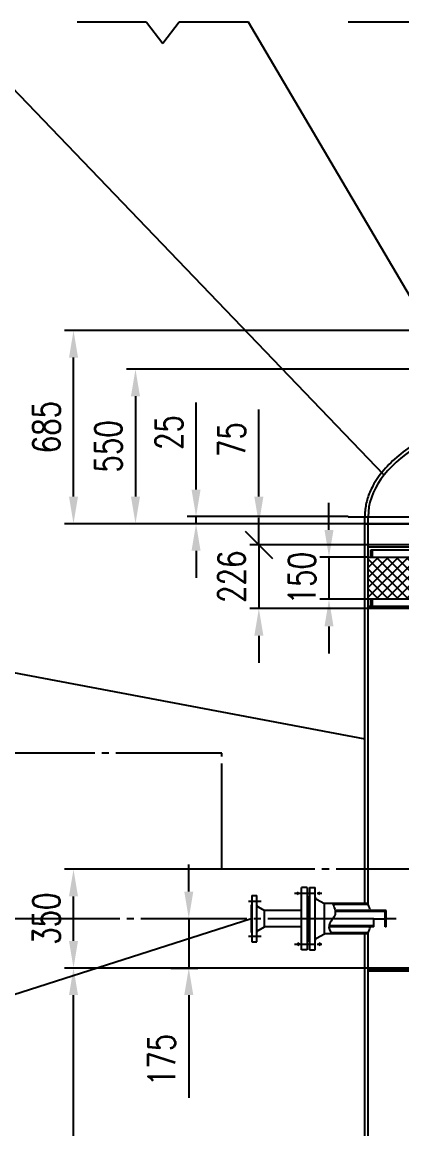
# Model space of a CAD drawing. Extents: x 16825 to 205982, y -10874 to 68273.
# Drawn here: x 162924 to 164270, y 62386 to 66309 of the extents above; entities that cross this region are included whole.
import ezdxf

# ---------------------------------------------------------------- set-up
doc = ezdxf.new("R2010")
doc.units = 0
doc.header["$LTSCALE"] = 5
doc.header["$MEASUREMENT"] = 0
doc.linetypes.add('CENTER', pattern=[18, 15, -1, 1, -1])
doc.linetypes.add('DIVIDE', pattern=[20, 15, -1, 1, -1, 1, -1])
doc.layers.get('0').update_dxf_attribs({"color": 4, "linetype": 'DIVIDE'})
doc.layers.get('DEFPOINTS').update_dxf_attribs({"linetype": 'CONTINUOUS'})
for name, color, linetype in [('CEN', 6, 'CENTER'), ('DIM', 1, 'CONTINUOUS'), ('HAT', 8, 'CONTINUOUS'), ('THIN', 1, 'CONTINUOUS'), ('THINK', 2, 'CONTINUOUS'), ('THK', 2, 'CONTINUOUS'), ('TXT_E', 7, 'CONTINUOUS')]:
    doc.layers.add(name, color=color, linetype=linetype)
doc.styles.get("Standard").update_dxf_attribs({"font": 'simplex', "width": 0.75, "bigfont": 'hzdx'})
doc.dimstyles.new('DIM3', dxfattribs={"dimscale": 0, "dimtxt": 3, "dimasz": 3, "dimexe": 1, "dimexo": 0, "dimgap": 1.5, "dimtad": 1, "dimdec": 4, "dimdsep": 46, "dimtxsty": 'Standard', "dimcen": 3, "dimclrd": 1, "dimclrt": 3, "dimadec": 0, "dimazin": 0, "dimtfac": 0.75, "dimtdec": 4, "dimtix": 1, "dimtmove": 0, "dimatfit": 0, "dimfxl": 0, "dimtolj": 1, "dimtzin": 0, "dimarcsym": 0})

# ---------------------------------------------------------------- blocks, each defined once
blk = doc.blocks.new('*D108')
at = {"layer": 'DEFPOINTS', "color": 0}
for p in [(163106.3, 62956.4), (164331.2, 62956.4), (163293.6, 58906.4)]:
    blk.add_point(p, dxfattribs=at)
at = {"layer": 'DIM', "lineweight": -2}
for p, q in [((164331.2, 62956.4), (163074.3, 62956.4)), ((163293.6, 58906.4), (163074.3, 58906.4))]:
    blk.add_line(p, q, dxfattribs=at)
at = {"layer": 'DIM', "color": 1, "lineweight": -2}
blk.add_line((163106.3, 59002.4), (163106.3, 62860.4), dxfattribs=at)
at = {"layer": 'DIM', "color": 1}
for points in [[(163090.3, 62860.4), (163122.3, 62860.4), (163106.3, 62956.4)], [(163090.3, 59002.4), (163122.3, 59002.4), (163106.3, 58906.4)]]:
    blk.add_solid(points, dxfattribs=at)
at = {"layer": 'DIM', "color": 3, "insert": (163010.3, 60931.4), "char_height": 96, "attachment_point": 5, "rotation": 90}
blk.add_mtext('\\A1;9x450=4050', dxfattribs=at)
blk = doc.blocks.new('_Oblique')
at = {"color": 0, "linetype": 'ByBlock', "lineweight": -2}
blk.add_line((-0.5, -0.5), (0.5, 0.5), dxfattribs=at)
blk = doc.blocks.new('*D142')
at = {"layer": 'DEFPOINTS', "color": 0}
for p in [(163852.2, 64456.4), (163763.1, 64230.4), (164150.4, 64230.4)]:
    blk.add_point(p, dxfattribs=at)
at = {"layer": 'DIM', "color": 1, "lineweight": -2}
for p, q in [((163763.1, 64456.4), (163763.1, 64552.4)), ((163763.1, 64456.4), (163763.1, 64230.4)), ((163763.1, 64134.4), (163763.1, 64038.4))]:
    blk.add_line(p, q, dxfattribs=at)
at = {"layer": 'DIM', "lineweight": -2}
for p, q in [((163852.2, 64456.4), (163731.1, 64456.4)), ((164150.4, 64230.4), (163731.1, 64230.4))]:
    blk.add_line(p, q, dxfattribs=at)
at = {"layer": 'DIM', "color": 1}
blk.add_solid([(163747.1, 64134.4), (163779.1, 64134.4), (163763.1, 64230.4)], dxfattribs=at)
at = {"layer": 'DIM', "color": 1, "lineweight": -2, "xscale": 96, "yscale": 96, "zscale": 96, "rotation": 270}
blk.add_blockref('_Oblique', (163763.1, 64456.4), dxfattribs=at)
at = {"layer": 'DIM', "color": 3, "insert": (163667.1, 64343.4), "char_height": 96, "attachment_point": 5, "rotation": 90}
blk.add_mtext('\\A1;226', dxfattribs=at)
blk = doc.blocks.new('*D141')
at = {"layer": 'DEFPOINTS', "color": 0}
for p in [(164150.4, 64413.4), (164011.6, 64263.4), (164150.4, 64263.4)]:
    blk.add_point(p, dxfattribs=at)
at = {"layer": 'DIM', "color": 1, "lineweight": -2}
for p, q in [((164011.6, 64509.4), (164011.6, 64605.4)), ((164011.6, 64413.4), (164011.6, 64263.4)), ((164011.6, 64167.4), (164011.6, 64071.4))]:
    blk.add_line(p, q, dxfattribs=at)
at = {"layer": 'DIM', "lineweight": -2}
for p, q in [((164150.4, 64413.4), (163979.6, 64413.4)), ((164150.4, 64263.4), (163979.6, 64263.4))]:
    blk.add_line(p, q, dxfattribs=at)
at = {"layer": 'DIM', "color": 1}
for points in [[(163995.6, 64509.4), (164027.6, 64509.4), (164011.6, 64413.4)], [(163995.6, 64167.4), (164027.6, 64167.4), (164011.6, 64263.4)]]:
    blk.add_solid(points, dxfattribs=at)
at = {"layer": 'DIM', "color": 3, "insert": (163915.6, 64338.4), "char_height": 96, "attachment_point": 5, "rotation": 90}
blk.add_mtext('\\A1;150', dxfattribs=at)
blk = doc.blocks.new('*D140')
at = {"layer": 'DEFPOINTS', "color": 0}
for p in [(163763.1, 64531.4), (164197.2, 64531.4), (164195, 64456.4)]:
    blk.add_point(p, dxfattribs=at)
at = {"layer": 'DIM', "color": 1, "lineweight": -2}
for p, q in [((163763.1, 64627.4), (163763.1, 64935.9)), ((163763.1, 64456.4), (163763.1, 64531.4)), ((163763.1, 64456.4), (163763.1, 64360.4))]:
    blk.add_line(p, q, dxfattribs=at)
at = {"layer": 'DIM', "lineweight": -2}
for p, q in [((164197.2, 64531.4), (163731.1, 64531.4)), ((164195, 64456.4), (163731.1, 64456.4))]:
    blk.add_line(p, q, dxfattribs=at)
at = {"layer": 'DIM', "color": 1}
blk.add_solid([(163747.1, 64627.4), (163779.1, 64627.4), (163763.1, 64531.4)], dxfattribs=at)
at = {"layer": 'DIM', "color": 3, "insert": (163667.1, 64829.7), "char_height": 96, "attachment_point": 5, "rotation": 90}
blk.add_mtext('\\A1;75', dxfattribs=at)
blk = doc.blocks.new('_None')
blk = doc.blocks.new('*D133')
at = {"layer": 'DEFPOINTS', "color": 0}
for p in [(163106.3, 65216.4), (164950.4, 65216.4), (163738.4, 64531.4)]:
    blk.add_point(p, dxfattribs=at)
at = {"layer": 'DIM', "lineweight": -2}
for p, q in [((164950.4, 65216.4), (163074.3, 65216.4)), ((163738.4, 64531.4), (163074.3, 64531.4))]:
    blk.add_line(p, q, dxfattribs=at)
at = {"layer": 'DIM', "color": 1, "lineweight": -2}
blk.add_line((163106.3, 64627.4), (163106.3, 65120.4), dxfattribs=at)
at = {"layer": 'DIM', "color": 1}
for points in [[(163090.3, 65120.4), (163122.3, 65120.4), (163106.3, 65216.4)], [(163090.3, 64627.4), (163122.3, 64627.4), (163106.3, 64531.4)]]:
    blk.add_solid(points, dxfattribs=at)
at = {"layer": 'DIM', "color": 3, "insert": (163010.3, 64873.9), "char_height": 96, "attachment_point": 5, "rotation": 90}
blk.add_mtext('\\A1;685', dxfattribs=at)
blk = doc.blocks.new('*D132')
at = {"layer": 'DEFPOINTS', "color": 0}
for p in [(164079.2, 64556.4), (163540.6, 64531.4), (163998.1, 64531.4)]:
    blk.add_point(p, dxfattribs=at)
at = {"layer": 'DIM', "color": 1, "lineweight": -2}
for p, q in [((163540.6, 64652.4), (163540.6, 64960.9)), ((163540.6, 64531.4), (163540.6, 64556.4)), ((163540.6, 64435.4), (163540.6, 64339.4))]:
    blk.add_line(p, q, dxfattribs=at)
at = {"layer": 'DIM', "lineweight": -2}
for p, q in [((164079.2, 64556.4), (163508.6, 64556.4)), ((163998.1, 64531.4), (163508.6, 64531.4))]:
    blk.add_line(p, q, dxfattribs=at)
at = {"layer": 'DIM', "color": 1}
for points in [[(163524.6, 64652.4), (163556.6, 64652.4), (163540.6, 64556.4)], [(163524.6, 64435.4), (163556.6, 64435.4), (163540.6, 64531.4)]]:
    blk.add_solid(points, dxfattribs=at)
at = {"layer": 'DIM', "color": 3, "insert": (163444.6, 64854.7), "char_height": 96, "attachment_point": 5, "rotation": 90}
blk.add_mtext('\\A1;25', dxfattribs=at)
blk = doc.blocks.new('*D131')
at = {"layer": 'DEFPOINTS', "color": 0}
for p in [(164450.4, 65079.4), (163325.9, 64531.4), (164341.9, 64531.4)]:
    blk.add_point(p, dxfattribs=at)
at = {"layer": 'DIM', "lineweight": -2}
for p, q in [((164450.4, 65079.4), (163293.9, 65079.4)), ((164341.9, 64531.4), (163293.9, 64531.4))]:
    blk.add_line(p, q, dxfattribs=at)
at = {"layer": 'DIM', "color": 1, "lineweight": -2}
blk.add_line((163325.9, 64983.4), (163325.9, 64627.4), dxfattribs=at)
at = {"layer": 'DIM', "color": 1}
for points in [[(163309.9, 64983.4), (163341.9, 64983.4), (163325.9, 65079.4)], [(163309.9, 64627.4), (163341.9, 64627.4), (163325.9, 64531.4)]]:
    blk.add_solid(points, dxfattribs=at)
at = {"layer": 'DIM', "color": 3, "insert": (163229.9, 64805.4), "char_height": 96, "attachment_point": 5, "rotation": 90}
blk.add_mtext('\\A1;550', dxfattribs=at)
blk = doc.blocks.new('*D127')
at = {"layer": 'DEFPOINTS', "color": 0}
for p in [(163106.3, 63306.4), (163631.7, 63306.4), (163317.7, 62956.4)]:
    blk.add_point(p, dxfattribs=at)
at = {"layer": 'DIM', "lineweight": -2}
for p, q in [((163631.7, 63306.4), (163074.3, 63306.4)), ((163317.7, 62956.4), (163074.3, 62956.4))]:
    blk.add_line(p, q, dxfattribs=at)
at = {"layer": 'DIM', "color": 1, "lineweight": -2}
blk.add_line((163106.3, 63052.4), (163106.3, 63210.4), dxfattribs=at)
at = {"layer": 'DIM', "color": 1}
for points in [[(163090.3, 63210.4), (163122.3, 63210.4), (163106.3, 63306.4)], [(163090.3, 63052.4), (163122.3, 63052.4), (163106.3, 62956.4)]]:
    blk.add_solid(points, dxfattribs=at)
at = {"layer": 'DIM', "color": 3, "insert": (163010.3, 63131.4), "char_height": 96, "attachment_point": 5, "rotation": 90}
blk.add_mtext('\\A1;350', dxfattribs=at)
blk = doc.blocks.new('*D126')
at = {"layer": 'DEFPOINTS', "color": 0}
for p in [(163514.7, 63131.4), (163523.3, 63131.4), (163451.4, 62956.4)]:
    blk.add_point(p, dxfattribs=at)
at = {"layer": 'DIM', "color": 1, "lineweight": -2}
for p, q in [((163514.7, 63227.4), (163514.7, 63323.4)), ((163514.7, 63131.4), (163514.7, 62956.4)), ((163514.7, 62860.4), (163514.7, 62496.9))]:
    blk.add_line(p, q, dxfattribs=at)
at = {"layer": 'DIM', "lineweight": -2}
for p, q in [((163523.3, 63131.4), (163482.7, 63131.4)), ((163451.4, 62956.4), (163546.7, 62956.4))]:
    blk.add_line(p, q, dxfattribs=at)
at = {"layer": 'DIM', "color": 1}
for points in [[(163498.7, 63227.4), (163530.7, 63227.4), (163514.7, 63131.4)], [(163498.7, 62860.4), (163530.7, 62860.4), (163514.7, 62956.4)]]:
    blk.add_solid(points, dxfattribs=at)
at = {"layer": 'DIM', "color": 3, "insert": (163418.7, 62630.7), "char_height": 96, "attachment_point": 5, "rotation": 90}
blk.add_mtext('\\A1;175', dxfattribs=at)

msp = doc.modelspace()

# ---------------------------------------------------------------- hatches: boundary and pattern name
at = {"layer": 'HAT', "ltscale": 50}
h = msp.add_hatch(dxfattribs=at)
h.set_pattern_fill('ANSI37', color=256, scale=200, style=0)
h.set_pattern_definition([(45, (71940.772, 6532.345), (-17.6776695, 17.6776695), []), (135, (71940.772, 6532.345), (-17.6776695, -17.6776695), [])])
h.paths.add_polyline_path([(165750.377, 64413.373), (165750.377, 64263.373), (164150.377, 64263.373), (164150.377, 64413.373)])
at = {"layer": 'HAT'}
h = msp.add_hatch(dxfattribs=at)
h.set_pattern_fill('ANSI31', color=256, style=0)
h.set_pattern_definition([(135, (165397.0422, 60864.4804), (2.245064, 2.245064), [])])
h.paths.add_polyline_path([(164190.377, 62951.373), (164190.377, 62945.373), (164150.377, 62945.373), (164150.377, 62951.373)])

# ---------------------------------------------------------------- linework, layer by layer
at = {"layer": 'CEN', "ltscale": 5}
for p, q in [((164079.224, 64556.373), (165821.529, 64556.373)), ((163631.742, 63718.525), (162785.965, 63718.525)), ((163631.742, 63306.373), (163631.742, 63718.525)), ((165311.682, 63306.373), (163631.742, 63306.373)), ((164170.377, 63131.373), (162731.954, 63131.373)), ((164249.884, 63131.373), (164210.377, 63131.373))]:
    msp.add_line(p, q, dxfattribs=at)
at = {"layer": 'CEN'}
for p, q in [((163889.809, 63221.373), (163985.811, 63221.373)), ((163726.604, 63193.873), (163771.233, 63193.873)), ((163726.604, 63068.873), (163771.233, 63068.873)), ((163889.809, 63041.373), (163985.811, 63041.373))]:
    msp.add_line(p, q, dxfattribs=at)
at = {"layer": 'DIM'}
for p in [(163365.366, 66309.315), (163480.46, 66309.315)]:
    msp.add_line(p, (163422.913, 66234.096), dxfattribs=at)
at = {"layer": 'THIN'}
for p, q in [((164206.684, 64703.785), (162666.521, 66309.315)), ((164450.377, 65079.385), (163726.215, 66309.315)), ((164140.377, 63767.626), (162229.69, 64128.51)), ((163735.877, 63131.373), (162229.69, 62649.118))]:
    msp.add_line(p, q, dxfattribs=at)
msp.add_open_spline([(164023.623, 63185.373), (164029.946, 63172.152), (164043.354, 63144.115), (164003.422, 63111.861), (164014.42, 63087.736), (164020.835, 63077.373)], degree=3, knots=[0, 0, 0, 0, 39.76369762, 84.33290319, 117.15212246, 117.15212246, 117.15212246, 117.15212246], dxfattribs=at)
at = {"layer": 'THINK'}
msp.add_line((164150.377, 62945.373), (164150.377, 62951.373), dxfattribs=at)
at = {"layer": 'THK'}
for p, q in [((164138.377, 63185.373), (164138.377, 64556.373)), ((164150.377, 63181.373), (164150.377, 64556.373)), ((164140.377, 64531.373), (165760.377, 64531.373)), ((165750.377, 64456.373), (164150.377, 64456.373)), ((165750.377, 64448.373), (164150.377, 64448.373)), ((164160.377, 64438.373), (164460.377, 64438.373)), ((164160.377, 64413.373), (164160.377, 64438.373)), ((164165.377, 64413.373), (164165.377, 64438.373)), ((164150.377, 64413.373), (165750.377, 64413.373)), ((164150.377, 64263.373), (164150.377, 64413.373)), ((165750.377, 64263.373), (164150.377, 64263.373)), ((164160.377, 64238.373), (164160.377, 64263.373)), ((164165.377, 64238.373), (164165.377, 64263.373)), ((165750.377, 64238.373), (164150.377, 64238.373)), ((165750.377, 64230.373), (164150.377, 64230.373)), ((163933.877, 63241.373), (163913.877, 63241.373)), ((163913.877, 63021.373), (163913.877, 63241.373)), ((163933.877, 63241.373), (163933.877, 63021.373)), ((163942.377, 63241.373), (163962.377, 63241.373)), ((163942.377, 63241.373), (163942.377, 63021.373)), ((163962.377, 63021.373), (163962.377, 63241.373)), ((163737.877, 63213.873), (163755.877, 63213.873)), ((163737.877, 63213.873), (163737.877, 63048.873)), ((163755.877, 63048.873), (163755.877, 63213.873)), ((163904.547, 63216.791), (163898.582, 63225.955)), ((163898.582, 63216.791), (163904.547, 63225.955)), ((163935.877, 63209.373), (163933.877, 63209.373)), ((163935.877, 63209.373), (163935.877, 63053.373)), ((163935.877, 63209.373), (163942.377, 63209.373)), ((163940.377, 63209.373), (163940.377, 63053.373)), ((163967.645, 63200.726), (163995.517, 63185.373)), ((163980.117, 63216.791), (163974.152, 63225.955)), ((163974.152, 63216.791), (163980.117, 63225.955)), ((163735.877, 63180.873), (163737.877, 63180.873)), ((163735.877, 63180.873), (163735.877, 63081.873)), ((163760.267, 63172.833), (163783.401, 63159.873)), ((163913.877, 63159.873), (163783.401, 63159.873)), ((163783.401, 63102.873), (163783.401, 63159.873)), ((164150.377, 63185.373), (163995.517, 63185.373)), ((163995.517, 63077.373), (163995.517, 63185.373)), ((164150.377, 63181.373), (164025.527, 63181.373)), ((164214.377, 63159.873), (164033.381, 63159.873)), ((164210.377, 63102.873), (164210.377, 63159.873)), ((164214.377, 63102.873), (164214.377, 63159.873)), ((164210.377, 63156.373), (164033.869, 63156.373)), ((164170.377, 63131.373), (164210.377, 63131.373)), ((164170.377, 63102.873), (164170.377, 63131.373)), ((163735.877, 63081.873), (163737.877, 63081.873)), ((163760.267, 63089.912), (163783.401, 63102.873)), ((163913.877, 63102.873), (163783.401, 63102.873)), ((164170.377, 63102.873), (164011.322, 63102.873)), ((164170.377, 63106.373), (164011.576, 63106.373)), ((164150.377, 63081.373), (164018.453, 63081.373)), ((164150.377, 55544.373), (164150.377, 63081.373)), ((164214.377, 63102.873), (164210.377, 63102.873)), ((163737.877, 63048.873), (163755.877, 63048.873)), ((163898.582, 63045.955), (163904.547, 63036.791)), ((163904.547, 63045.955), (163898.582, 63036.791)), ((163935.877, 63053.373), (163933.877, 63053.373)), ((163935.877, 63053.373), (163942.377, 63053.373)), ((163967.645, 63062.019), (163995.517, 63077.373)), ((163980.117, 63045.955), (163974.152, 63036.791)), ((163974.152, 63045.955), (163980.117, 63036.791)), ((164150.377, 63077.373), (163995.517, 63077.373)), ((164138.377, 60431.373), (164138.377, 63077.373)), ((163933.877, 63021.373), (163913.877, 63021.373)), ((163942.377, 63021.373), (163962.377, 63021.373)), ((164392.377, 62951.373), (164150.377, 62951.373)), ((164393.141, 62945.373), (164150.377, 62945.373)), ((164388.716, 62956.373), (164160.377, 62956.373)), ((164160.377, 62951.373), (164160.377, 62956.373)), ((164388.377, 62953.373), (164160.377, 62953.373)), ((164190.377, 62945.373), (164190.377, 62953.373))]:
    msp.add_line(p, q, dxfattribs=at)
for centre, radius, start, end in [((163968.377, 63206.681), 6, 180, 263), ((163760.877, 63177.796), 5, 180, 263), ((164046.339, 63131.373), 115.429, 14.294493, 25.668792), ((163760.877, 63084.949), 5, 97, 180), ((164046.339, 63131.373), 115.429, 334.331208, 345.705507), ((163968.377, 63056.064), 6, 97, 180)]:
    msp.add_arc(centre, radius, start, end, dxfattribs=at)
msp.add_ellipse((164950.377, 64556.373), major_axis=(-800, 0), ratio=0.5, start_param=4.95025061, end_param=6.28318531, dxfattribs=at)
msp.add_open_spline([(164405.877, 64862.637), (164377.463, 64849.661), (164350.852, 64835.652), (164301.727, 64805.791), (164279.219, 64789.937), (164238.794, 64756.662), (164220.878, 64739.241), (164190.037, 64703.109), (164177.112, 64684.397), (164159.193, 64650.837), (164153.021, 64636.201), (164143.809, 64606.576), (164140.77, 64591.586), (164138.697, 64569.824), (164138.377, 64563.098), (164138.377, 64556.373)], degree=3, knots=[5.452532473, 5.452532473, 5.452532473, 5.452532473, 5.59483988, 5.59483988, 5.737322589, 5.737322589, 5.879805298, 5.879805298, 6.022288008, 6.022288008, 6.128943084, 6.128943084, 6.235598161, 6.235598161, 6.283185307, 6.283185307, 6.283185307, 6.283185307], dxfattribs=at)
at = {"layer": 'TXT_E', "color": 2}
for p, q in [((163365.366, 66309.315), (163119.611, 66309.315)), ((163726.215, 66309.315), (163480.46, 66309.315)), ((164325.374, 66309.315), (164079.618, 66309.315))]:
    msp.add_line(p, q, dxfattribs=at)

# ---------------------------------------------------------------- dimensions: what is measured, and where the dimension line sits
at = {"layer": 'DIM'}
for base, p1, p2, override, picture, middle in [((163106.334, 65216.372), (163738.367, 64531.373), (164950.377, 65216.372), {"dimscale": 32, "dimdec": 2, "dimclre": 256, "dimtdec": 2}, '*D133', (163010.334, 64873.872)), ((164011.612, 64263.373), (164150.377, 64413.373), (164150.377, 64263.373), {"dimscale": 32, "dimdec": 2, "dimclre": 256, "dimtdec": 2}, '*D141', (163915.612, 64338.373)), ((163763.074, 64230.373), (163852.25, 64456.373), (164150.377, 64230.373), {"dimscale": 32, "dimdec": 2, "dimblk1": 'Oblique', "dimsah": 1, "dimclre": 256, "dimtdec": 2}, '*D142', (163667.074, 64343.373)), ((163106.334, 63306.373), (163317.737, 62956.373), (163631.742, 63306.373), {"dimscale": 32, "dimdec": 2, "dimclre": 256, "dimtdec": 2}, '*D127', (163010.334, 63131.373))]:
    dim = msp.add_linear_dim(base=base, p1=p1, p2=p2, angle=90, dimstyle='DIM3', override=override, dxfattribs=at)
    dim.commit()
    dim.dimension.update_dxf_attribs({"geometry": picture, "text_midpoint": middle})
for base, p1, p2, text, picture, middle in [((163325.923, 64531.373), (164450.377, 65079.385), (164341.907, 64531.373), '550', '*D131', (163229.923, 64805.379)), ((163106.334, 62956.373), (163293.612, 58906.373), (164331.218, 62956.373), '9x450=<>', '*D108', (163010.334, 60931.373))]:
    dim = msp.add_linear_dim(base=base, p1=p1, p2=p2, angle=90, text=text, dimstyle='DIM3', override={"dimscale": 32, "dimdec": 2, "dimclre": 256, "dimtdec": 2}, dxfattribs=at)
    dim.commit()
    dim.dimension.update_dxf_attribs({"geometry": picture, "text_midpoint": middle})
for base, p1, p2, override, picture, middle in [((163540.552, 64531.373), (164079.224, 64556.373), (163998.122, 64531.373), {"dimscale": 32, "dimdec": 2, "dimclre": 256, "dimtdec": 2}, '*D132', (163540.552, 64854.658)), ((163763.074, 64531.373), (164195.024, 64456.373), (164197.15, 64531.373), {"dimscale": 32, "dimdec": 2, "dimblk1": 'None', "dimsah": 1, "dimclre": 256, "dimtdec": 2}, '*D140', (163763.074, 64829.658)), ((163514.699, 63131.373), (163451.368, 62956.373), (163523.324, 63131.373), {"dimscale": 32, "dimdec": 2, "dimclre": 256, "dimtdec": 2}, '*D126', (163514.699, 62630.658))]:
    dim = msp.add_linear_dim(base=base, p1=p1, p2=p2, angle=90, dimstyle='DIM3', override=override, dxfattribs=at)
    dim.commit()
    dim.dimension.update_dxf_attribs({"geometry": picture, "text_midpoint": middle, "dimtype": 160})

doc.saveas('drawing.dxf')
